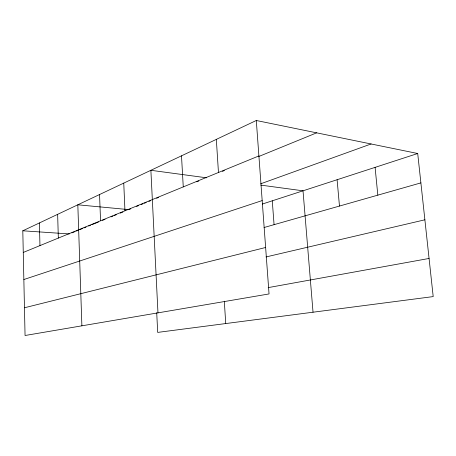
<?xml version="1.0" encoding="UTF-8"?>
<svg xmlns="http://www.w3.org/2000/svg" width="456" height="456" viewBox="0 0 456 456"><rect width="100%" height="100%" fill="white"/><g stroke="black" fill="none" stroke-linecap="round" stroke-linejoin="round"><path stroke-width="0.68" d="M256.295 120.498L269.046 293.943L25.057 335.502L22.8 230.793L256.295 120.498L417.707 153.507L433.2 296.594L157.69 332.401L156.721 312.77M23.267 252.442L258.9 155.929M71.894 232.879L75.109 231.562M76.397 231.038L78.329 230.246M79.618 229.721L82.832 228.405M84.121 227.88L86.047 227.094M88.652 226.028L90.624 225.224M91.941 224.683L98.524 221.992M102.469 220.379L105.102 219.307M111.025 216.885L113.002 216.076M114.319 215.54L116.291 214.73M120.241 213.117L122.875 212.04M128.803 209.617L130.741 208.825M136.561 206.448L138.504 205.656M141.086 204.596L143.03 203.803M144.324 203.273L146.262 202.481M148.85 201.427L150.788 200.634M156.596 198.257L158.534 197.471M196.827 181.819L198.787 181.015M222.414 171.359L224.386 170.555M259.002 156.408L316.658 132.844M260.729 183.785L371.093 143.971M23.849 279.528L262.183 200.572M262.314 204.054L417.707 153.507M264.041 227.521L420.888 182.89M24.459 307.766L265.631 247.488M265.951 256.962L424.889 219.803M268.208 287.611L429.073 258.455M22.8 230.793L69.318 233.928M128.113 209.555L77.822 204.801L81.886 325.823M206.631 177.811L150.879 170.293L157.97 312.862M260.855 185.125L303.018 190.813L313.033 312.212M375.094 167.369L377.83 195.145M337.098 179.727L339.469 206.055M272.272 200.817L274.073 224.665M216.326 139.376L218.464 172.493M224.312 301.216L225.737 323.56M181.499 155.827L183.261 186.914M123.753 183.107L124.961 210.792M99.55 194.541L100.554 220.784M57.644 214.331L58.334 238.078M39.393 222.955L39.963 245.607"/></g></svg>
